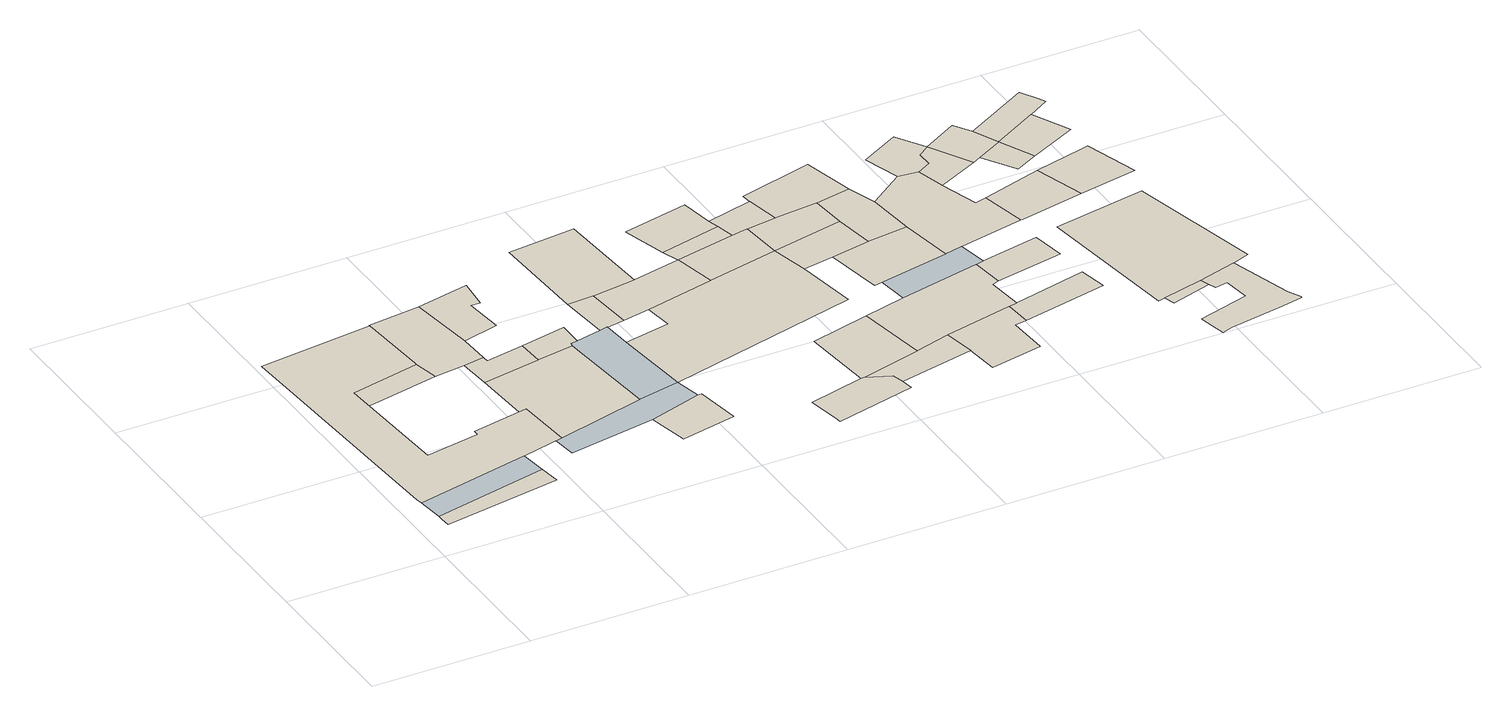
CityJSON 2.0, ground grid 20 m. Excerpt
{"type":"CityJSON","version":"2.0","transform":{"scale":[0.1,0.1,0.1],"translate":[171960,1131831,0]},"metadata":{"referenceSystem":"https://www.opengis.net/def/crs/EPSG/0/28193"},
"CityObjects":{
"building1":{"type":"Building","attributes":{"time":{"estimatedStart":{"year":1841},"estimatedEnd":{"year":1938}},"material":{"value":"dressed stone","sources":[{"name":"Amiran Atlas, sheet 11, map 4.2","type":"Secondary cartographic source"}],"paradata":{"author":"Beatrice Vaienti","date":"29-05-2023","version":0}},"numberOfFloors":{"value":"3","sources":[{"name":"Amiran Atlas, sheet 12, map 4.3","type":"Secondary cartographic source"}],"paradata":{"type":"user","author":"Beatrice Vaienti","date":"29-05-2023","comments":"In the atlas the value is \"1-3\", we have chosen a random value between 1 and 3 assigning a higher probability to 1 and 2 floors, respectively p=[0.35,0.35,0.3] for 1, 2, 3 floors","version":0}},"roof":{"type":{"value":"gable","paradata":{"type":"user","author":"Beatrice Vaienti","date":"29-05-2023","comments":"In the Atlas the value is reported is 'gabled (tiles)', however it is not clear whether it refers to a hip or a gable roof. Therefore we assigned a random value between the two.","version":0}}},"updatedGeometry":true},"geometry":[{"type":"MultiSurface","lod":"0","boundaries":[[[0,1,2,3,4]]]}]},
"object1":{"type":"GenericCityObject","attributes":{"time":{"estimatedStart":{"year":1841},"estimatedEnd":{"year":1938}},"material":{"value":"dressed stone","sources":[{"name":"Amiran Atlas, sheet 11, map 4.2","type":"Secondary cartographic source"}],"paradata":{"author":"Beatrice Vaienti","date":"29-05-2023","version":0}},"numberOfFloors":{"value":"2","sources":[{"name":"Amiran Atlas, sheet 12, map 4.3","type":"Secondary cartographic source"}],"paradata":{"type":"user","author":"Beatrice Vaienti","date":"29-05-2023","comments":"In the atlas the value is \"1-3\", we have chosen a random value between 1 and 3 assigning a higher probability to 1 and 2 floors, respectively p=[0.35,0.35,0.3] for 1, 2, 3 floors","version":0}},"roof":{"type":{"value":"flat","paradata":{"type":"predicted","date":"05-06-2023","comments":"Random Forest Classifier","version":0}}},"updatedGeometry":true},"geometry":[{"type":"MultiSurface","lod":"0","boundaries":[[[5,6,0,4]]]}]},
"building2":{"type":"Building","attributes":{"time":{"estimatedStart":{"year":1841},"estimatedEnd":{"year":1938}},"material":{"value":"dressed stone","sources":[{"name":"Amiran Atlas, sheet 11, map 4.2","type":"Secondary cartographic source"}],"paradata":{"author":"Beatrice Vaienti","date":"29-05-2023","version":0}},"numberOfFloors":{"value":"3","sources":[{"name":"Amiran Atlas, sheet 12, map 4.3","type":"Secondary cartographic source"}],"paradata":{"type":"user","author":"Beatrice Vaienti","date":"29-05-2023","comments":"In the atlas the value is \"1-3\", we have chosen a random value between 1 and 3 assigning a higher probability to 1 and 2 floors, respectively p=[0.35,0.35,0.3] for 1, 2, 3 floors","version":0}},"roof":{"type":{"value":"flat","paradata":{"type":"user","author":"Beatrice Vaienti","date":"29-05-2023","version":0}}},"updatedGeometry":true},"geometry":[{"type":"MultiSurface","lod":"0","boundaries":[[[7,8,9,10,11,6,5,12,13,14,15,16,17,18]]]}]},
"building3":{"type":"Building","attributes":{"time":{"estimatedStart":{"year":1841},"estimatedEnd":{"year":1938}},"material":{"value":"dressed stone","sources":[{"name":"Amiran Atlas, sheet 11, map 4.2","type":"Secondary cartographic source"}],"paradata":{"author":"Beatrice Vaienti","date":"29-05-2023","version":0}},"numberOfFloors":{"value":"2","sources":[{"name":"Amiran Atlas, sheet 12, map 4.3","type":"Secondary cartographic source"}],"paradata":{"type":"user","author":"Beatrice Vaienti","date":"29-05-2023","comments":"In the atlas the value is \"1-3\", we have chosen a random value between 1 and 3 assigning a higher probability to 1 and 2 floors, respectively p=[0.35,0.35,0.3] for 1, 2, 3 floors","version":0}},"roof":{"type":{"value":"flat","paradata":{"type":"user","author":"Beatrice Vaienti","date":"29-05-2023","version":0}}},"updatedGeometry":true},"geometry":[{"type":"MultiSurface","lod":"0","boundaries":[[[19,20,7,18]]]}]},
"building4":{"type":"Building","attributes":{"time":{"estimatedStart":{"year":1841},"estimatedEnd":{"year":1938}},"material":{"value":"dressed stone","sources":[{"name":"Amiran Atlas, sheet 11, map 4.2","type":"Secondary cartographic source"}],"paradata":{"author":"Beatrice Vaienti","date":"29-05-2023","version":0}},"numberOfFloors":{"value":"3","sources":[{"name":"Amiran Atlas, sheet 12, map 4.3","type":"Secondary cartographic source"}],"paradata":{"type":"user","author":"Beatrice Vaienti","date":"29-05-2023","comments":"In the atlas the value is \"1-3\", we have chosen a random value between 1 and 3 assigning a higher probability to 1 and 2 floors, respectively p=[0.35,0.35,0.3] for 1, 2, 3 floors","version":0}},"roof":{"type":{"value":"flat","paradata":{"type":"user","author":"Beatrice Vaienti","date":"29-05-2023","version":0}}},"updatedGeometry":true},"geometry":[{"type":"MultiSurface","lod":"0","boundaries":[[[7,20,21,22,23,24,25,9,8]]]}]},
"building5":{"type":"Building","attributes":{"time":{"estimatedStart":{"year":1841},"estimatedEnd":{"year":1938}},"material":{"value":"dressed stone","sources":[{"name":"Amiran Atlas, sheet 11, map 4.2","type":"Secondary cartographic source"}],"paradata":{"author":"Beatrice Vaienti","date":"29-05-2023","version":0}},"numberOfFloors":{"value":"2","sources":[{"name":"Amiran Atlas, sheet 12, map 4.3","type":"Secondary cartographic source"}],"paradata":{"type":"user","author":"Beatrice Vaienti","date":"29-05-2023","comments":"In the atlas the value is \"1-3\", we have chosen a random value between 1 and 3 assigning a higher probability to 1 and 2 floors, respectively p=[0.35,0.35,0.3] for 1, 2, 3 floors","version":0}},"roof":{"type":{"value":"flat","paradata":{"type":"user","author":"Beatrice Vaienti","date":"29-05-2023","version":0}}},"updatedGeometry":true},"geometry":[{"type":"MultiSurface","lod":"0","boundaries":[[[21,26,27,28,29,22]]]}]},
"building6":{"type":"Building","attributes":{"time":{"estimatedStart":{"year":1841},"estimatedEnd":{"year":1938}},"material":{"value":"dressed stone","sources":[{"name":"Amiran Atlas, sheet 11, map 4.2","type":"Secondary cartographic source"}],"paradata":{"author":"Beatrice Vaienti","date":"29-05-2023","version":0}},"numberOfFloors":{"value":"1","sources":[{"name":"Amiran Atlas, sheet 12, map 4.3","type":"Secondary cartographic source"}],"paradata":{"type":"user","author":"Beatrice Vaienti","date":"29-05-2023","comments":"In the atlas the value is \"1-3\", we have chosen a random value between 1 and 3 assigning a higher probability to 1 and 2 floors, respectively p=[0.35,0.35,0.3] for 1, 2, 3 floors","version":0}},"roof":{"type":{"value":"flat","paradata":{"type":"user","author":"Beatrice Vaienti","date":"29-05-2023","version":0}}},"updatedGeometry":true},"geometry":[{"type":"MultiSurface","lod":"0","boundaries":[[[26,14,13,12,30,31,27]]]}]},
"object2":{"type":"GenericCityObject","attributes":{"time":{"estimatedStart":{"year":1841},"estimatedEnd":{"year":1938}},"material":{"value":"dressed stone","sources":[{"name":"Amiran Atlas, sheet 11, map 4.2","type":"Secondary cartographic source"}],"paradata":{"author":"Beatrice Vaienti","date":"29-05-2023","version":0}},"numberOfFloors":{"value":"3","sources":[{"name":"Amiran Atlas, sheet 12, map 4.3","type":"Secondary cartographic source"}],"paradata":{"type":"user","author":"Beatrice Vaienti","date":"29-05-2023","comments":"In the atlas the value is \"1-3\", we have chosen a random value between 1 and 3 assigning a higher probability to 1 and 2 floors, respectively p=[0.35,0.35,0.3] for 1, 2, 3 floors","version":0}},"roof":{"type":{"value":"flat","paradata":{"type":"predicted","date":"05-06-2023","comments":"Random Forest Classifier","version":0}}},"updatedGeometry":true},"geometry":[{"type":"MultiSurface","lod":"0","boundaries":[[[32,33,34,30,12,35,36]]]}]},
"building7":{"type":"Building","attributes":{"time":{"estimatedStart":{"year":1841},"estimatedEnd":{"year":1938}},"material":{"value":"dressed stone","sources":[{"name":"Amiran Atlas, sheet 11, map 4.2","type":"Secondary cartographic source"}],"paradata":{"author":"Beatrice Vaienti","date":"29-05-2023","version":0}},"numberOfFloors":{"value":"2","sources":[{"name":"Amiran Atlas, sheet 12, map 4.3","type":"Secondary cartographic source"}],"paradata":{"type":"user","author":"Beatrice Vaienti","date":"29-05-2023","comments":"In the atlas the value is \"1-3\", we have chosen a random value between 1 and 3 assigning a higher probability to 1 and 2 floors, respectively p=[0.35,0.35,0.3] for 1, 2, 3 floors","version":0}},"roof":{"type":{"value":"domed","paradata":{"type":"user","author":"Beatrice Vaienti","date":"29-05-2023","version":0}}},"updatedGeometry":true},"geometry":[{"type":"MultiSurface","lod":"0","boundaries":[[[37,24,23,38,39,40]]]}]},
"building8":{"type":"Building","attributes":{"time":{"estimatedStart":{"year":1841},"estimatedEnd":{"year":1938}},"material":{"value":"dressed stone","sources":[{"name":"Amiran Atlas, sheet 11, map 4.2","type":"Secondary cartographic source"}],"paradata":{"author":"Beatrice Vaienti","date":"29-05-2023","version":0}},"numberOfFloors":{"value":"3","sources":[{"name":"Amiran Atlas, sheet 12, map 4.3","type":"Secondary cartographic source"}],"paradata":{"type":"user","author":"Beatrice Vaienti","date":"29-05-2023","comments":"In the atlas the value is \"1-3\", we have chosen a random value between 1 and 3 assigning a higher probability to 1 and 2 floors, respectively p=[0.35,0.35,0.3] for 1, 2, 3 floors","version":0}},"roof":{"type":{"value":"flat","paradata":{"type":"user","author":"Beatrice Vaienti","date":"29-05-2023","version":0}}},"updatedGeometry":true},"geometry":[{"type":"MultiSurface","lod":"0","boundaries":[[[41,42,28,27,31,43]]]}]},
"building9":{"type":"Building","attributes":{"time":{"estimatedStart":{"year":1841},"estimatedEnd":{"year":1938}},"material":{"value":"dressed stone","sources":[{"name":"Amiran Atlas, sheet 11, map 4.2","type":"Secondary cartographic source"}],"paradata":{"author":"Beatrice Vaienti","date":"29-05-2023","version":0}},"numberOfFloors":{"value":"3","sources":[{"name":"Amiran Atlas, sheet 12, map 4.3","type":"Secondary cartographic source"}],"paradata":{"type":"user","author":"Beatrice Vaienti","date":"29-05-2023","comments":"In the atlas the value is \"1-3\", we have chosen a random value between 1 and 3 assigning a higher probability to 1 and 2 floors, respectively p=[0.35,0.35,0.3] for 1, 2, 3 floors","version":0}},"roof":{"type":{"value":"flat","paradata":{"type":"user","author":"Beatrice Vaienti","date":"29-05-2023","version":0}}},"updatedGeometry":true},"geometry":[{"type":"MultiSurface","lod":"0","boundaries":[[[33,32,44,45,46]]]}]},
"object3":{"type":"GenericCityObject","attributes":{"time":{"estimatedStart":{"year":1841},"estimatedEnd":{"year":1938}},"material":{"paradata":{"version":0}},"numberOfFloors":{"value":"2","sources":[{"name":"Amiran Atlas, sheet 12, map 4.3","type":"Secondary cartographic source"}],"paradata":{"type":"user","author":"Beatrice Vaienti","date":"29-05-2023","comments":"In the atlas the value is \"1-3\", we have chosen a random value between 1 and 3 assigning a higher probability to 1 and 2 floors, respectively p=[0.35,0.35,0.3] for 1, 2, 3 floors","version":0}},"roof":{"type":{"value":"domed","paradata":{"type":"user","author":"Beatrice Vaienti","date":"29-05-2023","version":0}}},"updatedGeometry":true},"geometry":[{"type":"MultiSurface","lod":"0","boundaries":[[[31,30,34,47,48,49,41,43]]]}]},
"building10":{"type":"Building","attributes":{"time":{"estimatedStart":{"year":1841},"estimatedEnd":{"year":1938}},"material":{"value":"dressed stone","sources":[{"name":"Amiran Atlas, sheet 11, map 4.2","type":"Secondary cartographic source"}],"paradata":{"author":"Beatrice Vaienti","date":"29-05-2023","version":0}},"numberOfFloors":{"value":"2","sources":[{"name":"Amiran Atlas, sheet 12, map 4.3","type":"Secondary cartographic source"}],"paradata":{"type":"user","author":"Beatrice Vaienti","date":"29-05-2023","comments":"In the atlas the value is \"1-3\", we have chosen a random value between 1 and 3 assigning a higher probability to 1 and 2 floors, respectively p=[0.35,0.35,0.3] for 1, 2, 3 floors","version":0}},"roof":{"type":{"value":"hip","paradata":{"type":"user","author":"Beatrice Vaienti","date":"29-05-2023","comments":"In the Atlas the value is reported is 'gabled (tiles)', however it is not clear whether it refers to a hip or a gable roof. Therefore we assigned a random value between the two.","version":0}}},"updatedGeometry":true},"geometry":[{"type":"MultiSurface","lod":"0","boundaries":[[[50,51,52,49]]]}]},
"building11":{"type":"Building","attributes":{"time":{"estimatedStart":{"year":1841},"estimatedEnd":{"year":1938}},"material":{"value":"dressed stone","sources":[{"name":"Amiran Atlas, sheet 11, map 4.2","type":"Secondary cartographic source"}],"paradata":{"author":"Beatrice Vaienti","date":"29-05-2023","version":0}},"numberOfFloors":{"value":"1","sources":[{"name":"Amiran Atlas, sheet 12, map 4.3","type":"Secondary cartographic source"}],"paradata":{"type":"user","author":"Beatrice Vaienti","date":"29-05-2023","comments":"In the atlas the value is \"1-3\", we have chosen a random value between 1 and 3 assigning a higher probability to 1 and 2 floors, respectively p=[0.35,0.35,0.3] for 1, 2, 3 floors","version":0}},"roof":{"type":{"value":"gable","paradata":{"type":"user","author":"Beatrice Vaienti","date":"29-05-2023","comments":"In the Atlas the value is reported is 'gabled (tiles)', however it is not clear whether it refers to a hip or a gable roof. Therefore we assigned a random value between the two.","version":0}}},"updatedGeometry":true},"geometry":[{"type":"MultiSurface","lod":"0","boundaries":[[[53,54,52,51,55]]]}]},
"building12":{"type":"Building","attributes":{"time":{"estimatedStart":{"year":1841},"estimatedEnd":{"year":1938}},"material":{"value":"dressed stone","sources":[{"name":"Amiran Atlas, sheet 11, map 4.2","type":"Secondary cartographic source"}],"paradata":{"author":"Beatrice Vaienti","date":"29-05-2023","version":0}},"numberOfFloors":{"value":"2","sources":[{"name":"Amiran Atlas, sheet 12, map 4.3","type":"Secondary cartographic source"}],"paradata":{"type":"user","author":"Beatrice Vaienti","date":"29-05-2023","comments":"In the atlas the value is \"1-3\", we have chosen a random value between 1 and 3 assigning a higher probability to 1 and 2 floors, respectively p=[0.35,0.35,0.3] for 1, 2, 3 floors","version":0}},"roof":{"type":{"value":"domed","paradata":{"type":"user","author":"Beatrice Vaienti","date":"29-05-2023","version":0}}},"updatedGeometry":true},"geometry":[{"type":"MultiSurface","lod":"0","boundaries":[[[50,56,57,58,55,51]]]}]},
"building13":{"type":"Building","attributes":{"time":{"estimatedStart":{"year":1841},"estimatedEnd":{"year":1938}},"material":{"value":"dressed stone","sources":[{"name":"Amiran Atlas, sheet 11, map 4.2","type":"Secondary cartographic source"}],"paradata":{"author":"Beatrice Vaienti","date":"29-05-2023","version":0}},"numberOfFloors":{"value":"1","sources":[{"name":"Amiran Atlas, sheet 12, map 4.3","type":"Secondary cartographic source"}],"paradata":{"type":"user","author":"Beatrice Vaienti","date":"29-05-2023","comments":"In the atlas the value is \"1-3\", we have chosen a random value between 1 and 3 assigning a higher probability to 1 and 2 floors, respectively p=[0.35,0.35,0.3] for 1, 2, 3 floors","version":0}},"roof":{"type":{"value":"domed","paradata":{"type":"user","author":"Beatrice Vaienti","date":"29-05-2023","version":0}}},"updatedGeometry":true},"geometry":[{"type":"MultiSurface","lod":"0","boundaries":[[[59,60,61,62,63,64,65,66]]]}]},
"building14":{"type":"Building","attributes":{"time":{"estimatedStart":{"year":1841},"estimatedEnd":{"year":1938}},"material":{"value":"dressed stone","sources":[{"name":"Amiran Atlas, sheet 11, map 4.2","type":"Secondary cartographic source"}],"paradata":{"author":"Beatrice Vaienti","date":"29-05-2023","version":0}},"numberOfFloors":{"value":"3","sources":[{"name":"Amiran Atlas, sheet 12, map 4.3","type":"Secondary cartographic source"}],"paradata":{"type":"user","author":"Beatrice Vaienti","date":"29-05-2023","comments":"In the atlas the value is \"1-3\", we have chosen a random value between 1 and 3 assigning a higher probability to 1 and 2 floors, respectively p=[0.35,0.35,0.3] for 1, 2, 3 floors","version":0}},"roof":{"type":{"value":"flat","paradata":{"type":"user","author":"Beatrice Vaienti","date":"29-05-2023","version":0}}},"updatedGeometry":true},"geometry":[{"type":"MultiSurface","lod":"0","boundaries":[[[67,68,57,56,69,47,34,70]]]}]},
"building15":{"type":"Building","attributes":{"time":{"estimatedStart":{"year":1841},"estimatedEnd":{"year":1938}},"material":{"value":"dressed stone","sources":[{"name":"Amiran Atlas, sheet 11, map 4.2","type":"Secondary cartographic source"}],"paradata":{"author":"Beatrice Vaienti","date":"29-05-2023","version":0}},"numberOfFloors":{"value":"3","sources":[{"name":"Amiran Atlas, sheet 12, map 4.3","type":"Secondary cartographic source"}],"paradata":{"type":"user","author":"Beatrice Vaienti","date":"29-05-2023","comments":"In the atlas the value is \"1-3\", we have chosen a random value between 1 and 3 assigning a higher probability to 1 and 2 floors, respectively p=[0.35,0.35,0.3] for 1, 2, 3 floors","version":0}},"roof":{"type":{"value":"domed","paradata":{"type":"user","author":"Beatrice Vaienti","date":"29-05-2023","version":0}}},"updatedGeometry":true},"geometry":[{"type":"MultiSurface","lod":"0","boundaries":[[[71,72,60,59,73]]]}]},
"building16":{"type":"Building","attributes":{"time":{"estimatedStart":{"year":1841},"estimatedEnd":{"year":1938}},"material":{"value":"dressed stone","sources":[{"name":"Amiran Atlas, sheet 11, map 4.2","type":"Secondary cartographic source"}],"paradata":{"author":"Beatrice Vaienti","date":"29-05-2023","version":0}},"numberOfFloors":{"value":"3","sources":[{"name":"Amiran Atlas, sheet 12, map 4.3","type":"Secondary cartographic source"}],"paradata":{"type":"user","author":"Beatrice Vaienti","date":"29-05-2023","comments":"In the atlas the value is \"1-3\", we have chosen a random value between 1 and 3 assigning a higher probability to 1 and 2 floors, respectively p=[0.35,0.35,0.3] for 1, 2, 3 floors","version":0}},"roof":{"type":{"value":"flat","paradata":{"type":"user","author":"Beatrice Vaienti","date":"29-05-2023","version":0}}},"updatedGeometry":true},"geometry":[{"type":"MultiSurface","lod":"0","boundaries":[[[59,66,65,74,75,73]]]}]},
"building17":{"type":"Building","attributes":{"time":{"estimatedStart":{"year":1841},"estimatedEnd":{"year":1938}},"material":{"value":"dressed stone","sources":[{"name":"Amiran Atlas, sheet 11, map 4.2","type":"Secondary cartographic source"}],"paradata":{"author":"Beatrice Vaienti","date":"29-05-2023","version":0}},"numberOfFloors":{"value":"2","sources":[{"name":"Amiran Atlas, sheet 12, map 4.3","type":"Secondary cartographic source"}],"paradata":{"type":"user","author":"Beatrice Vaienti","date":"29-05-2023","comments":"In the atlas the value is \"1-3\", we have chosen a random value between 1 and 3 assigning a higher probability to 1 and 2 floors, respectively p=[0.35,0.35,0.3] for 1, 2, 3 floors","version":0}},"roof":{"type":{"value":"flat","paradata":{"type":"user","author":"Beatrice Vaienti","date":"29-05-2023","version":0}}},"updatedGeometry":true},"geometry":[{"type":"MultiSurface","lod":"0","boundaries":[[[76,77,78,79,80]]]}]},
"building18":{"type":"Building","attributes":{"time":{"estimatedStart":{"year":1841},"estimatedEnd":{"year":1938}},"material":{"value":"dressed stone","sources":[{"name":"Amiran Atlas, sheet 11, map 4.2","type":"Secondary cartographic source"}],"paradata":{"author":"Beatrice Vaienti","date":"29-05-2023","version":0}},"numberOfFloors":{"value":"1","sources":[{"name":"Amiran Atlas, sheet 12, map 4.3","type":"Secondary cartographic source"}],"paradata":{"type":"user","author":"Beatrice Vaienti","date":"29-05-2023","comments":"In the atlas the value is \"1-3\", we have chosen a random value between 1 and 3 assigning a higher probability to 1 and 2 floors, respectively p=[0.35,0.35,0.3] for 1, 2, 3 floors","version":0}},"roof":{"type":{"value":"flat","paradata":{"type":"user","author":"Beatrice Vaienti","date":"29-05-2023","version":0}}},"updatedGeometry":true},"geometry":[{"type":"MultiSurface","lod":"0","boundaries":[[[81,82,58,57,68]]]}]},
"building19":{"type":"Building","attributes":{"time":{"estimatedStart":{"year":1841},"estimatedEnd":{"year":1938}},"material":{"value":"dressed stone","sources":[{"name":"Amiran Atlas, sheet 11, map 4.2","type":"Secondary cartographic source"}],"paradata":{"author":"Beatrice Vaienti","date":"29-05-2023","version":0}},"numberOfFloors":{"value":"1","sources":[{"name":"Amiran Atlas, sheet 12, map 4.3","type":"Secondary cartographic source"}],"paradata":{"type":"user","author":"Beatrice Vaienti","date":"29-05-2023","comments":"In the atlas the value is \"1-3\", we have chosen a random value between 1 and 3 assigning a higher probability to 1 and 2 floors, respectively p=[0.35,0.35,0.3] for 1, 2, 3 floors","version":0}},"roof":{"type":{"value":"flat","paradata":{"type":"user","author":"Beatrice Vaienti","date":"29-05-2023","version":0}}},"updatedGeometry":true},"geometry":[{"type":"MultiSurface","lod":"0","boundaries":[[[82,78,77,58,81]]]}]},
"building20":{"type":"Building","attributes":{"time":{"estimatedStart":{"year":1841},"estimatedEnd":{"year":1938}},"material":{"value":"dressed stone","sources":[{"name":"Amiran Atlas, sheet 11, map 4.2","type":"Secondary cartographic source"}],"paradata":{"author":"Beatrice Vaienti","date":"29-05-2023","version":0}},"numberOfFloors":{"value":"2","sources":[{"name":"Amiran Atlas, sheet 12, map 4.3","type":"Secondary cartographic source"}],"paradata":{"type":"user","author":"Beatrice Vaienti","date":"29-05-2023","comments":"In the atlas the value is \"1-3\", we have chosen a random value between 1 and 3 assigning a higher probability to 1 and 2 floors, respectively p=[0.35,0.35,0.3] for 1, 2, 3 floors","version":0}},"roof":{"type":{"value":"flat","paradata":{"type":"user","author":"Beatrice Vaienti","date":"29-05-2023","version":0}}},"updatedGeometry":true},"geometry":[{"type":"MultiSurface","lod":"0","boundaries":[[[81,83,84,79,78,82]]]}]},
"building21":{"type":"Building","attributes":{"time":{"estimatedStart":{"year":1841},"estimatedEnd":{"year":1938}},"material":{"value":"dressed stone","sources":[{"name":"Amiran Atlas, sheet 11, map 4.2","type":"Secondary cartographic source"}],"paradata":{"author":"Beatrice Vaienti","date":"29-05-2023","version":0}},"numberOfFloors":{"value":"2","sources":[{"name":"Amiran Atlas, sheet 12, map 4.3","type":"Secondary cartographic source"}],"paradata":{"type":"user","author":"Beatrice Vaienti","date":"29-05-2023","comments":"In the atlas the value is \"1-3\", we have chosen a random value between 1 and 3 assigning a higher probability to 1 and 2 floors, respectively p=[0.35,0.35,0.3] for 1, 2, 3 floors","version":0}},"roof":{"type":{"value":"flat","paradata":{"type":"user","author":"Beatrice Vaienti","date":"29-05-2023","version":0}}},"updatedGeometry":true},"geometry":[{"type":"MultiSurface","lod":"0","boundaries":[[[68,67,85,86,87]]]}]},
"building22":{"type":"Building","attributes":{"time":{"estimatedStart":{"year":1841},"estimatedEnd":{"year":1938}},"material":{"value":"dressed stone","sources":[{"name":"Amiran Atlas, sheet 11, map 4.2","type":"Secondary cartographic source"}],"paradata":{"author":"Beatrice Vaienti","date":"29-05-2023","version":0}},"numberOfFloors":{"value":"2","sources":[{"name":"Amiran Atlas, sheet 12, map 4.3","type":"Secondary cartographic source"}],"paradata":{"type":"user","author":"Beatrice Vaienti","date":"29-05-2023","comments":"In the atlas the value is \"1-3\", we have chosen a random value between 1 and 3 assigning a higher probability to 1 and 2 floors, respectively p=[0.35,0.35,0.3] for 1, 2, 3 floors","version":0}},"roof":{"type":{"value":"flat","paradata":{"type":"user","author":"Beatrice Vaienti","date":"29-05-2023","version":0}}},"updatedGeometry":true},"geometry":[{"type":"MultiSurface","lod":"0","boundaries":[[[88,89,90,91,92,75,74]]]}]},
"building23":{"type":"Building","attributes":{"time":{"estimatedStart":{"year":1841},"estimatedEnd":{"year":1938}},"material":{"value":"dressed stone","sources":[{"name":"Amiran Atlas, sheet 11, map 4.2","type":"Secondary cartographic source"}],"paradata":{"author":"Beatrice Vaienti","date":"29-05-2023","version":0}},"numberOfFloors":{"value":"3","sources":[{"name":"Amiran Atlas, sheet 12, map 4.3","type":"Secondary cartographic source"}],"paradata":{"type":"user","author":"Beatrice Vaienti","date":"29-05-2023","comments":"In the atlas the value is \"1-3\", we have chosen a random value between 1 and 3 assigning a higher probability to 1 and 2 floors, respectively p=[0.35,0.35,0.3] for 1, 2, 3 floors","version":0}},"roof":{"type":{"value":"flat","paradata":{"type":"user","author":"Beatrice Vaienti","date":"29-05-2023","version":0}}},"updatedGeometry":true},"geometry":[{"type":"MultiSurface","lod":"0","boundaries":[[[93,94,71,73,75,92,95,96,97]]]}]},
"building24":{"type":"Building","attributes":{"time":{"estimatedStart":{"year":1841},"estimatedEnd":{"year":1938}},"material":{"value":"dressed stone","sources":[{"name":"Amiran Atlas, sheet 11, map 4.2","type":"Secondary cartographic source"}],"paradata":{"author":"Beatrice Vaienti","date":"29-05-2023","version":0}},"numberOfFloors":{"value":"1","sources":[{"name":"Amiran Atlas, sheet 12, map 4.3","type":"Secondary cartographic source"}],"paradata":{"type":"user","author":"Beatrice Vaienti","date":"29-05-2023","comments":"In the atlas the value is \"1-3\", we have chosen a random value between 1 and 3 assigning a higher probability to 1 and 2 floors, respectively p=[0.35,0.35,0.3] for 1, 2, 3 floors","version":0}},"roof":{"type":{"value":"flat","paradata":{"type":"user","author":"Beatrice Vaienti","date":"29-05-2023","version":0}}},"updatedGeometry":true},"geometry":[{"type":"MultiSurface","lod":"0","boundaries":[[[81,68,87,98,83]]]}]},
"building25":{"type":"Building","attributes":{"time":{"estimatedStart":{"year":1841},"estimatedEnd":{"year":1938}},"material":{"value":"dressed stone","sources":[{"name":"Amiran Atlas, sheet 11, map 4.2","type":"Secondary cartographic source"}],"paradata":{"author":"Beatrice Vaienti","date":"29-05-2023","version":0}},"numberOfFloors":{"value":"3","sources":[{"name":"Amiran Atlas, sheet 12, map 4.3","type":"Secondary cartographic source"}],"paradata":{"type":"user","author":"Beatrice Vaienti","date":"29-05-2023","comments":"In the atlas the value is \"1-3\", we have chosen a random value between 1 and 3 assigning a higher probability to 1 and 2 floors, respectively p=[0.35,0.35,0.3] for 1, 2, 3 floors","version":0}},"roof":{"type":{"value":"domed","paradata":{"type":"user","author":"Beatrice Vaienti","date":"29-05-2023","version":0}}},"updatedGeometry":true},"geometry":[{"type":"MultiSurface","lod":"0","boundaries":[[[85,99,100,101,86]]]}]},
"object4":{"type":"GenericCityObject","attributes":{"time":{"estimatedStart":{"year":1841},"estimatedEnd":{"year":1938}},"material":{"value":"dressed stone","sources":[{"name":"Amiran Atlas, sheet 11, map 4.2","type":"Secondary cartographic source"}],"paradata":{"author":"Beatrice Vaienti","date":"29-05-2023","version":0}},"numberOfFloors":{"value":"1","sources":[{"name":"Amiran Atlas, sheet 12, map 4.3","type":"Secondary cartographic source"}],"paradata":{"type":"user","author":"Beatrice Vaienti","date":"29-05-2023","comments":"In the atlas the value is \"1-3\", we have chosen a random value between 1 and 3 assigning a higher probability to 1 and 2 floors, respectively p=[0.35,0.35,0.3] for 1, 2, 3 floors","version":0}},"roof":{"type":{"value":"flat","paradata":{"type":"user","author":"Beatrice Vaienti","date":"29-05-2023","version":0}}},"updatedGeometry":true},"geometry":[{"type":"MultiSurface","lod":"0","boundaries":[[[102,94,93,103,104,100]]]}]},
"building26":{"type":"Building","attributes":{"time":{"estimatedStart":{"year":1841},"estimatedEnd":{"year":1938}},"material":{"value":"dressed stone","sources":[{"name":"Amiran Atlas, sheet 11, map 4.2","type":"Secondary cartographic source"}],"paradata":{"author":"Beatrice Vaienti","date":"29-05-2023","version":0}},"numberOfFloors":{"value":"1","sources":[{"name":"Amiran Atlas, sheet 12, map 4.3","type":"Secondary cartographic source"}],"paradata":{"type":"user","author":"Beatrice Vaienti","date":"29-05-2023","comments":"In the atlas the value is \"1-3\", we have chosen a random value between 1 and 3 assigning a higher probability to 1 and 2 floors, respectively p=[0.35,0.35,0.3] for 1, 2, 3 floors","version":0}},"roof":{"type":{"value":"flat","paradata":{"type":"user","author":"Beatrice Vaienti","date":"29-05-2023","version":0}}},"updatedGeometry":true},"geometry":[{"type":"MultiSurface","lod":"0","boundaries":[[[105,84,83,98,106,107]]]}]},
"building27":{"type":"Building","attributes":{"time":{"estimatedStart":{"year":1841},"estimatedEnd":{"year":1938}},"material":{"value":"dressed stone","sources":[{"name":"Amiran Atlas, sheet 11, map 4.2","type":"Secondary cartographic source"}],"paradata":{"author":"Beatrice Vaienti","date":"29-05-2023","version":0}},"numberOfFloors":{"value":"3","sources":[{"name":"Amiran Atlas, sheet 12, map 4.3","type":"Secondary cartographic source"}],"paradata":{"type":"user","author":"Beatrice Vaienti","date":"29-05-2023","comments":"In the atlas the value is \"1-3\", we have chosen a random value between 1 and 3 assigning a higher probability to 1 and 2 floors, respectively p=[0.35,0.35,0.3] for 1, 2, 3 floors","version":0}},"roof":{"type":{"value":"flat","paradata":{"type":"user","author":"Beatrice Vaienti","date":"29-05-2023","version":0}}},"updatedGeometry":true},"geometry":[{"type":"MultiSurface","lod":"0","boundaries":[[[86,101,108,106,98,87]]]}]},
"building28":{"type":"Building","attributes":{"time":{"estimatedStart":{"year":1841},"estimatedEnd":{"year":1938}},"material":{"value":"dressed stone","sources":[{"name":"Amiran Atlas, sheet 11, map 4.2","type":"Secondary cartographic source"}],"paradata":{"author":"Beatrice Vaienti","date":"29-05-2023","version":0}},"numberOfFloors":{"value":"2","sources":[{"name":"Amiran Atlas, sheet 12, map 4.3","type":"Secondary cartographic source"}],"paradata":{"type":"user","author":"Beatrice Vaienti","date":"29-05-2023","comments":"In the atlas the value is \"1-3\", we have chosen a random value between 1 and 3 assigning a higher probability to 1 and 2 floors, respectively p=[0.35,0.35,0.3] for 1, 2, 3 floors","version":0}},"roof":{"type":{"value":"domed","paradata":{"type":"user","author":"Beatrice Vaienti","date":"29-05-2023","version":0}}},"updatedGeometry":true},"geometry":[{"type":"MultiSurface","lod":"0","boundaries":[[[109,110,95,92,91]]]}]},
"building29":{"type":"Building","attributes":{"time":{"estimatedStart":{"year":1841},"estimatedEnd":{"year":1938}},"material":{"value":"dressed stone","sources":[{"name":"Amiran Atlas, sheet 11, map 4.2","type":"Secondary cartographic source"}],"paradata":{"author":"Beatrice Vaienti","date":"29-05-2023","version":0}},"numberOfFloors":{"value":"3","sources":[{"name":"Amiran Atlas, sheet 12, map 4.3","type":"Secondary cartographic source"}],"paradata":{"type":"user","author":"Beatrice Vaienti","date":"29-05-2023","comments":"In the atlas the value is \"1-3\", we have chosen a random value between 1 and 3 assigning a higher probability to 1 and 2 floors, respectively p=[0.35,0.35,0.3] for 1, 2, 3 floors","version":0}},"roof":{"type":{"value":"gable","paradata":{"type":"user","author":"Beatrice Vaienti","date":"29-05-2023","comments":"In the Atlas the value is reported is 'gabled (tiles)', however it is not clear whether it refers to a hip or a gable roof. Therefore we assigned a random value between the two.","version":0}}},"updatedGeometry":true},"geometry":[{"type":"MultiSurface","lod":"0","boundaries":[[[111,103,93,97,112]]]}]},
"building30":{"type":"Building","attributes":{"time":{"estimatedStart":{"year":1841},"estimatedEnd":{"year":1938}},"material":{"value":"dressed stone","sources":[{"name":"Amiran Atlas, sheet 11, map 4.2","type":"Secondary cartographic source"}],"paradata":{"author":"Beatrice Vaienti","date":"29-05-2023","version":0}},"numberOfFloors":{"value":"3","sources":[{"name":"Amiran Atlas, sheet 12, map 4.3","type":"Secondary cartographic source"}],"paradata":{"type":"user","author":"Beatrice Vaienti","date":"29-05-2023","comments":"In the atlas the value is \"1-3\", we have chosen a random value between 1 and 3 assigning a higher probability to 1 and 2 floors, respectively p=[0.35,0.35,0.3] for 1, 2, 3 floors","version":0}},"roof":{"type":{"value":"hip","paradata":{"type":"user","author":"Beatrice Vaienti","date":"29-05-2023","comments":"In the Atlas the value is reported is 'gabled (tiles)', however it is not clear whether it refers to a hip or a gable roof. Therefore we assigned a random value between the two.","version":0}}},"updatedGeometry":true},"geometry":[{"type":"MultiSurface","lod":"0","boundaries":[[[113,114,115,108,101,100,104,116,117,118]]]}]},
"building31":{"type":"Building","attributes":{"time":{"estimatedStart":{"year":1841},"estimatedEnd":{"year":1938}},"material":{"value":"dressed stone","sources":[{"name":"Amiran Atlas, sheet 11, map 4.2","type":"Secondary cartographic source"}],"paradata":{"author":"Beatrice Vaienti","date":"29-05-2023","version":0}},"numberOfFloors":{"value":"2","sources":[{"name":"Amiran Atlas, sheet 12, map 4.3","type":"Secondary cartographic source"}],"paradata":{"type":"user","author":"Beatrice Vaienti","date":"29-05-2023","comments":"In the atlas the value is \"1-3\", we have chosen a random value between 1 and 3 assigning a higher probability to 1 and 2 floors, respectively p=[0.35,0.35,0.3] for 1, 2, 3 floors","version":0}},"roof":{"type":{"value":"flat","paradata":{"type":"user","author":"Beatrice Vaienti","date":"29-05-2023","version":0}}},"updatedGeometry":true},"geometry":[{"type":"MultiSurface","lod":"0","boundaries":[[[119,120,121,122,115,114,123]]]}]},
"building32":{"type":"Building","attributes":{"time":{"estimatedStart":{"year":1841},"estimatedEnd":{"year":1938}},"material":{"value":"dressed stone","sources":[{"name":"Amiran Atlas, sheet 11, map 4.2","type":"Secondary cartographic source"}],"paradata":{"author":"Beatrice Vaienti","date":"29-05-2023","version":0}},"numberOfFloors":{"value":"2","sources":[{"name":"Amiran Atlas, sheet 12, map 4.3","type":"Secondary cartographic source"}],"paradata":{"type":"user","author":"Beatrice Vaienti","date":"29-05-2023","comments":"In the atlas the value is \"1-3\", we have chosen a random value between 1 and 3 assigning a higher probability to 1 and 2 floors, respectively p=[0.35,0.35,0.3] for 1, 2, 3 floors","version":0}},"roof":{"type":{"value":"flat","paradata":{"type":"user","author":"Beatrice Vaienti","date":"29-05-2023","version":0}}},"updatedGeometry":true},"geometry":[{"type":"MultiSurface","lod":"0","boundaries":[[[114,113,124,120,119,123]]]}]},
"building33":{"type":"Building","attributes":{"time":{"estimatedStart":{"year":1841},"estimatedEnd":{"year":1938}},"material":{"value":"dressed stone","sources":[{"name":"Amiran Atlas, sheet 11, map 4.2","type":"Secondary cartographic source"}],"paradata":{"author":"Beatrice Vaienti","date":"29-05-2023","version":0}},"numberOfFloors":{"value":"2","sources":[{"name":"Amiran Atlas, sheet 12, map 4.3","type":"Secondary cartographic source"}],"paradata":{"type":"user","author":"Beatrice Vaienti","date":"29-05-2023","comments":"In the atlas the value is \"1-3\", we have chosen a random value between 1 and 3 assigning a higher probability to 1 and 2 floors, respectively p=[0.35,0.35,0.3] for 1, 2, 3 floors","version":0}},"roof":{"type":{"value":"flat","paradata":{"type":"user","author":"Beatrice Vaienti","date":"29-05-2023","version":0}}},"updatedGeometry":true},"geometry":[{"type":"MultiSurface","lod":"0","boundaries":[[[125,126,127,128]]]}]},
"building34":{"type":"Building","attributes":{"time":{"estimatedStart":{"year":1841},"estimatedEnd":{"year":1938}},"material":{"value":"dressed stone","sources":[{"name":"Amiran Atlas, sheet 11, map 4.2","type":"Secondary cartographic source"}],"paradata":{"author":"Beatrice Vaienti","date":"29-05-2023","version":0}},"numberOfFloors":{"value":"1","sources":[{"name":"Amiran Atlas, sheet 12, map 4.3","type":"Secondary cartographic source"}],"paradata":{"type":"user","author":"Beatrice Vaienti","date":"29-05-2023","comments":"In the atlas the value is \"1-3\", we have chosen a random value between 1 and 3 assigning a higher probability to 1 and 2 floors, respectively p=[0.35,0.35,0.3] for 1, 2, 3 floors","version":0}},"roof":{"type":{"value":"gable","paradata":{"type":"user","author":"Beatrice Vaienti","date":"29-05-2023","comments":"In the Atlas the value is reported is 'gabled (tiles)', however it is not clear whether it refers to a hip or a gable roof. Therefore we assigned a random value between the two.","version":0}}},"updatedGeometry":true},"geometry":[{"type":"MultiSurface","lod":"0","boundaries":[[[129,130,131,117,116,132]]]}]},
"building35":{"type":"Building","attributes":{"time":{"estimatedStart":{"year":1841},"estimatedEnd":{"year":1938}},"material":{"value":"dressed stone","sources":[{"name":"Amiran Atlas, sheet 11, map 4.2","type":"Secondary cartographic source"}],"paradata":{"author":"Beatrice Vaienti","date":"29-05-2023","version":0}},"numberOfFloors":{"value":"3","sources":[{"name":"Amiran Atlas, sheet 12, map 4.3","type":"Secondary cartographic source"}],"paradata":{"type":"user","author":"Beatrice Vaienti","date":"29-05-2023","comments":"In the atlas the value is \"1-3\", we have chosen a random value between 1 and 3 assigning a higher probability to 1 and 2 floors, respectively p=[0.35,0.35,0.3] for 1, 2, 3 floors","version":0}},"roof":{"type":{"value":"flat","paradata":{"type":"user","author":"Beatrice Vaienti","date":"29-05-2023","version":0}}},"updatedGeometry":true},"geometry":[{"type":"MultiSurface","lod":"0","boundaries":[[[133,134,135,136,137,138,125,139,140,141,142,143,144]]]}]},
"building36":{"type":"Building","attributes":{"time":{"estimatedStart":{"year":1841},"estimatedEnd":{"year":1938}},"material":{"value":"dressed stone","sources":[{"name":"Amiran Atlas, sheet 11, map 4.2","type":"Secondary cartographic source"}],"paradata":{"author":"Beatrice Vaienti","date":"29-05-2023","version":0}},"numberOfFloors":{"value":"1","sources":[{"name":"Amiran Atlas, sheet 12, map 4.3","type":"Secondary cartographic source"}],"paradata":{"type":"user","author":"Beatrice Vaienti","date":"29-05-2023","comments":"In the atlas the value is \"1-3\", we have chosen a random value between 1 and 3 assigning a higher probability to 1 and 2 floors, respectively p=[0.35,0.35,0.3] for 1, 2, 3 floors","version":0}},"roof":{"type":{"value":"flat","paradata":{"type":"user","author":"Beatrice Vaienti","date":"29-05-2023","version":0}}},"updatedGeometry":true},"geometry":[{"type":"MultiSurface","lod":"0","boundaries":[[[145,146,147,148,120,124]]]}]},
"building37":{"type":"Building","attributes":{"time":{"estimatedStart":{"year":1841},"estimatedEnd":{"year":1938}},"material":{"value":"dressed stone","sources":[{"name":"Amiran Atlas, sheet 11, map 4.2","type":"Secondary cartographic source"}],"paradata":{"author":"Beatrice Vaienti","date":"29-05-2023","version":0}},"numberOfFloors":{"value":"3","sources":[{"name":"Amiran Atlas, sheet 12, map 4.3","type":"Secondary cartographic source"}],"paradata":{"type":"user","author":"Beatrice Vaienti","date":"29-05-2023","comments":"In the atlas the value is \"1-3\", we have chosen a random value between 1 and 3 assigning a higher probability to 1 and 2 floors, respectively p=[0.35,0.35,0.3] for 1, 2, 3 floors","version":0}},"roof":{"type":{"value":"flat","paradata":{"type":"user","author":"Beatrice Vaienti","date":"29-05-2023","version":0}}},"updatedGeometry":true},"geometry":[{"type":"MultiSurface","lod":"0","boundaries":[[[149,126,125,138,150,151,152]]]}]},
"building38":{"type":"Building","attributes":{"time":{"estimatedStart":{"year":1841},"estimatedEnd":{"year":1938}},"material":{"value":"dressed stone","sources":[{"name":"Amiran Atlas, sheet 11, map 4.2","type":"Secondary cartographic source"}],"paradata":{"author":"Beatrice Vaienti","date":"29-05-2023","version":0}},"numberOfFloors":{"value":"1","sources":[{"name":"Amiran Atlas, sheet 12, map 4.3","type":"Secondary cartographic source"}],"paradata":{"type":"user","author":"Beatrice Vaienti","date":"29-05-2023","comments":"In the atlas the value is \"1-3\", we have chosen a random value between 1 and 3 assigning a higher probability to 1 and 2 floors, respectively p=[0.35,0.35,0.3] for 1, 2, 3 floors","version":0}},"roof":{"type":{"value":"flat","paradata":{"type":"user","author":"Beatrice Vaienti","date":"29-05-2023","version":0}}},"updatedGeometry":true},"geometry":[{"type":"MultiSurface","lod":"0","boundaries":[[[146,145,153,154]]]}]},
"building39":{"type":"Building","attributes":{"time":{"estimatedStart":{"year":1841},"estimatedEnd":{"year":1938}},"material":{"value":"dressed stone","sources":[{"name":"Amiran Atlas, sheet 11, map 4.2","type":"Secondary cartographic source"}],"paradata":{"author":"Beatrice Vaienti","date":"29-05-2023","version":0}},"numberOfFloors":{"value":"2","sources":[{"name":"Amiran Atlas, sheet 12, map 4.3","type":"Secondary cartographic source"}],"paradata":{"type":"user","author":"Beatrice Vaienti","date":"29-05-2023","comments":"In the atlas the value is \"1-3\", we have chosen a random value between 1 and 3 assigning a higher probability to 1 and 2 floors, respectively p=[0.35,0.35,0.3] for 1, 2, 3 floors","version":0}},"roof":{"type":{"value":"hip","paradata":{"type":"user","author":"Beatrice Vaienti","date":"29-05-2023","comments":"In the Atlas the value is reported is 'gabled (tiles)', however it is not clear whether it refers to a hip or a gable roof. Therefore we assigned a random value between the two.","version":0}}},"updatedGeometry":true},"geometry":[{"type":"MultiSurface","lod":"0","boundaries":[[[130,129,155,156,157]]]}]},
"building40":{"type":"Building","attributes":{"time":{"estimatedStart":{"year":1841},"estimatedEnd":{"year":1938}},"material":{"value":"dressed stone","sources":[{"name":"Amiran Atlas, sheet 11, map 4.2","type":"Secondary cartographic source"}],"paradata":{"author":"Beatrice Vaienti","date":"29-05-2023","version":0}},"numberOfFloors":{"value":"1","sources":[{"name":"Amiran Atlas, sheet 12, map 4.3","type":"Secondary cartographic source"}],"paradata":{"type":"user","author":"Beatrice Vaienti","date":"29-05-2023","comments":"In the atlas the value is \"1-3\", we have chosen a random value between 1 and 3 assigning a higher probability to 1 and 2 floors, respectively p=[0.35,0.35,0.3] for 1, 2, 3 floors","version":0}},"roof":{"type":{"value":"flat","paradata":{"type":"user","author":"Beatrice Vaienti","date":"29-05-2023","version":0}}},"updatedGeometry":true},"geometry":[{"type":"MultiSurface","lod":"0","boundaries":[[[158,159,146,154,160]]]}]},
"building41":{"type":"Building","attributes":{"time":{"estimatedStart":{"year":1841},"estimatedEnd":{"year":1938}},"material":{"value":"dressed stone","sources":[{"name":"Amiran Atlas, sheet 11, map 4.2","type":"Secondary cartographic source"}],"paradata":{"author":"Beatrice Vaienti","date":"29-05-2023","version":0}},"numberOfFloors":{"value":"2","sources":[{"name":"Amiran Atlas, sheet 12, map 4.3","type":"Secondary cartographic source"}],"paradata":{"type":"user","author":"Beatrice Vaienti","date":"29-05-2023","comments":"In the atlas the value is \"1-3\", we have chosen a random value between 1 and 3 assigning a higher probability to 1 and 2 floors, respectively p=[0.35,0.35,0.3] for 1, 2, 3 floors","version":0}},"roof":{"type":{"value":"flat","paradata":{"type":"user","author":"Beatrice Vaienti","date":"29-05-2023","version":0}}},"updatedGeometry":true},"geometry":[{"type":"MultiSurface","lod":"0","boundaries":[[[161,162,147,146,159,163]]]}]}
},
"vertices":[
[34,76,0],[34,69,0],[35,57,0],[185,81,0],[181,108,0],
[177,142,0],[30,110,0],
[162,367,0],[162,371,0],[155,463,0],[9,445,0],[29,118,0],[232,156,0],[226,228,0],[216,226,0],[153,214,0],[153,207,0],[83,194,0],[73,348,0],
[75,316,0],[169,335,0],
[208,340,0],[235,345,0],[233,385,0],[222,472,0],[155,464,0],
[211,298,0],[286,311,0],[284,345,0],[235,336,0],
[346,185,0],[333,319,0],
[339,142,0],[407,163,0],[400,197,0],[223,154,0],[227,123,0],
[289,486,0],[279,397,0],[274,447,0],[286,447,0],
[343,326,0],[343,357,0],[334,325,0],
[350,90,0],[421,105,0],[412,163,0],
[389,297,0],[386,335,0],[376,333,0],
[409,339,0],[403,400,0],[370,398,0],
[450,533,0],[364,524,0],[459,408,0],
[444,346,0],[533,366,0],[522,421,0],
[587,107,0],[583,107,0],[512,89,0],[519,48,0],[520,39,0],[623,64,0],[621,80,0],[617,95,0],
[636,338,0],[625,387,0],[449,309,0],[649,259,0],
[650,219,0],[574,200,0],[665,128,0],
[718,101,0],[711,141,0],
[498,500,0],[514,443,0],[594,462,0],[590,476,0],[583,519,0],
[620,442,0],[599,438,0],
[658,447,0],[650,491,0],
[676,345,0],[726,355,0],[718,407,0],
[723,58,0],[790,72,0],[787,124,0],[802,126,0],[799,161,0],
[809,256,0],[704,233,0],[810,164,0],[805,210,0],[814,214,0],
[714,453,0],
[689,271,0],[789,291,0],[778,361,0],
[699,273,0],[819,259,0],[812,296,0],
[648,503,0],[759,462,0],[743,528,0],
[771,424,0],
[912,150,0],[905,186,0],
[894,274,0],[901,231,0],
[854,419,0],[844,456,0],[819,459,0],[896,314,0],[884,373,0],[869,369,0],
[862,487,0],[877,497,0],[854,533,0],[804,506,0],[862,466,0],
[907,444,0],
[1012,108,0],[960,95,0],[964,81,0],[1016,96,0],
[982,331,0],[961,396,0],[953,394,0],[899,314,0],
[996,5,0],[1067,18,0],[1094,23,0],[1094,26,0],[1086,42,0],[1062,123,0],[1020,87,0],[1036,90,0],[1041,56,0],[975,37,0],[979,18,0],[983,1,0],
[918,450,0],[952,469,0],[937,502,0],[923,524,0],
[951,93,0],[1084,131,0],[1043,303,0],[925,282,0],
[944,409,0],[973,424,0],
[1057,345,0],[1035,414,0],[1026,412,0],
[1035,454,0],[1011,502,0],[1015,444,0],
[1033,528,0],[1021,549,0],[1038,518,0]
]}
